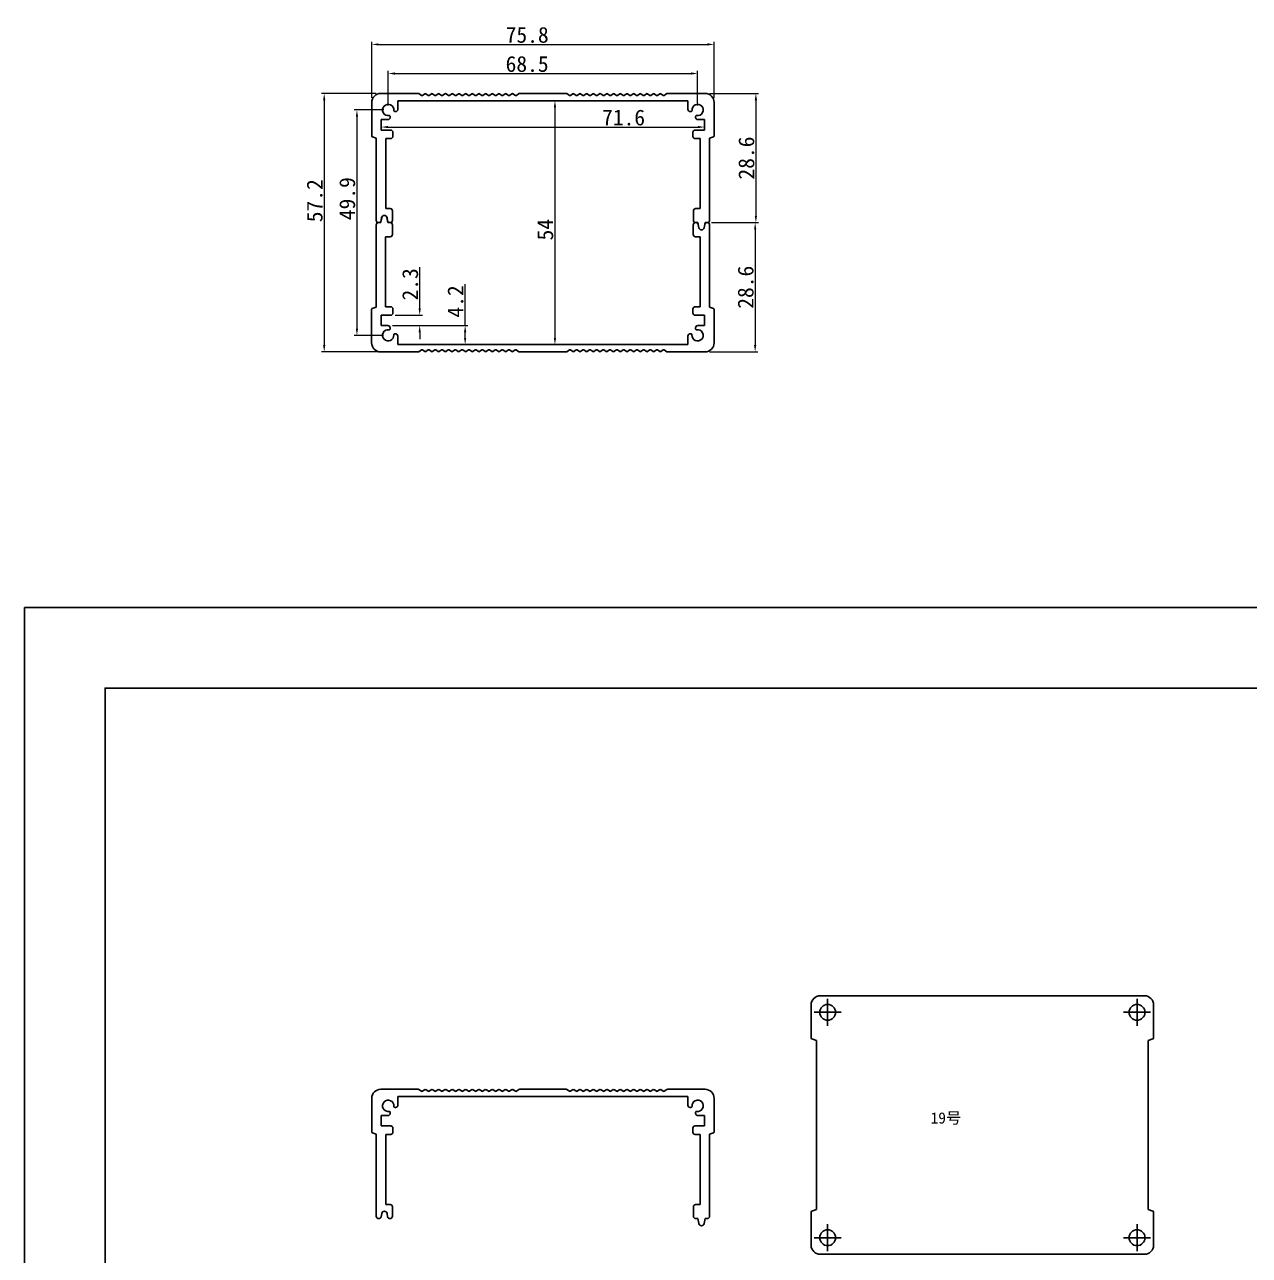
# Model space of a CAD drawing. Header units: millimetres. Extents: x 1367 to 2763, y -1119 to 322.
# Drawn here: x 1366.5 to 1637.6, y 35.7 to 308.1 of the extents above; entities that cross this region are included whole.
import ezdxf

# ---------------------------------------------------------------- set-up
doc = ezdxf.new("R2010")
doc.units = ezdxf.units.MM
doc.header["$PDMODE"] = 2
doc.header["$PDSIZE"] = 3
doc.layers.add('POINT', color=2, linetype='Continuous')
doc.layers.add('PROPRO', color=1, linetype='Continuous')
doc.dimstyles.new('ISO-25$0', dxfattribs={"dimtxt": 3.5, "dimasz": 1.5, "dimexe": 0.6, "dimexo": 1, "dimgap": 0.3, "dimtad": 1, "dimdsep": 46, "dimtxsty": 'Standard', "dimcen": 0, "dimaunit": 1, "dimadec": 0, "dimazin": 3, "dimtfac": 1, "dimtofl": 0, "dimtmove": 0, "dimatfit": 3, "dimfxl": 0, "dimlwd": 9, "dimlwe": 9, "dimarcsym": 0})

# ---------------------------------------------------------------- blocks, each defined once
blk = doc.blocks.new('*U3', base_point=(-0.27, 1331.768))
at = {"layer": 'POINT', "color": 2}
blk.add_point((-0.27, 1331.768), dxfattribs=at)
at = {"layer": 'PROPRO'}
blk.add_circle((-0.27, 1331.768), 1.75, dxfattribs=at)
blk = doc.blocks.new('*U4', base_point=(68.23, 1331.768))
at = {"layer": 'POINT', "color": 2}
blk.add_point((68.23, 1331.768), dxfattribs=at)
at = {"layer": 'PROPRO'}
blk.add_circle((68.23, 1331.768), 1.75, dxfattribs=at)
blk = doc.blocks.new('*U1', base_point=(-0.27, 1381.668))
at = {"layer": 'POINT', "color": 2}
blk.add_point((-0.27, 1381.668), dxfattribs=at)
at = {"layer": 'PROPRO'}
blk.add_circle((-0.27, 1381.668), 1.75, dxfattribs=at)
blk = doc.blocks.new('*U2', base_point=(68.23, 1381.668))
at = {"layer": 'POINT', "color": 2}
blk.add_point((68.23, 1381.668), dxfattribs=at)
at = {"layer": 'PROPRO'}
blk.add_circle((68.23, 1381.668), 1.75, dxfattribs=at)
blk = doc.blocks.new('*D19')
at = {"color": 0, "lineweight": 9}
for p, q in [((1444.35, 292.87), (1432.23, 292.87)), ((1432.83, 291.37), (1432.83, 237.17)), ((1448.5, 235.67), (1432.23, 235.67))]:
    blk.add_line(p, q, dxfattribs=at)
at = {"color": 0}
for points in [[(1432.58, 291.37), (1433.08, 291.37), (1432.83, 292.87)], [(1432.58, 237.17), (1433.08, 237.17), (1432.83, 235.67)]]:
    blk.add_solid(points, dxfattribs=at)
at = {"layer": 'Defpoints', "color": 0}
for p in [(1445.35, 292.87), (1432.83, 235.67), (1449.5, 235.67)]:
    blk.add_point(p, dxfattribs=at)
at = {"color": 0, "insert": (1430.74, 269.12), "char_height": 3.5, "attachment_point": 5, "rotation": 90}
blk.add_mtext('57.2', dxfattribs=at)
blk = doc.blocks.new('*D20')
at = {"color": 0, "lineweight": 9}
for p, q in [((1446, 289.22), (1439.48, 289.22)), ((1440.08, 287.72), (1440.08, 240.82)), ((1445.98, 239.32), (1439.48, 239.32))]:
    blk.add_line(p, q, dxfattribs=at)
at = {"color": 0}
for points in [[(1439.83, 287.72), (1440.33, 287.72), (1440.08, 289.22)], [(1439.83, 240.82), (1440.33, 240.82), (1440.08, 239.32)]]:
    blk.add_solid(points, dxfattribs=at)
at = {"layer": 'Defpoints', "color": 0}
for p in [(1447, 289.22), (1440.08, 239.32), (1446.98, 239.32)]:
    blk.add_point(p, dxfattribs=at)
at = {"color": 0, "insert": (1437.95, 269.58), "char_height": 3.5, "attachment_point": 5, "rotation": 90}
blk.add_mtext('49.9', dxfattribs=at)
blk = doc.blocks.new('*D21')
at = {"color": 0, "lineweight": 9}
for p, q in [((1443.35, 291.87), (1443.35, 304.32)), ((1444.85, 303.72), (1517.65, 303.72)), ((1519.15, 291.87), (1519.15, 304.32))]:
    blk.add_line(p, q, dxfattribs=at)
at = {"color": 0}
for points in [[(1444.85, 303.97), (1444.85, 303.47), (1443.35, 303.72)], [(1517.65, 303.97), (1517.65, 303.47), (1519.15, 303.72)]]:
    blk.add_solid(points, dxfattribs=at)
at = {"layer": 'Defpoints', "color": 0}
for p in [(1519.15, 303.72), (1443.35, 290.87), (1519.15, 290.87)]:
    blk.add_point(p, dxfattribs=at)
at = {"color": 0, "insert": (1477.76, 305.81), "char_height": 3.5, "attachment_point": 5}
blk.add_mtext('75.8', dxfattribs=at)
blk = doc.blocks.new('*D22')
at = {"color": 0, "lineweight": 9}
for p, q in [((1447, 290.22), (1447, 297.88)), ((1448.5, 297.28), (1514, 297.28)), ((1515.5, 290.22), (1515.5, 297.88))]:
    blk.add_line(p, q, dxfattribs=at)
at = {"color": 0}
for points in [[(1448.5, 297.53), (1448.5, 297.03), (1447, 297.28)], [(1514, 297.53), (1514, 297.03), (1515.5, 297.28)]]:
    blk.add_solid(points, dxfattribs=at)
at = {"layer": 'Defpoints', "color": 0}
for p in [(1515.5, 297.28), (1447, 289.22), (1515.5, 289.22)]:
    blk.add_point(p, dxfattribs=at)
at = {"color": 0, "insert": (1477.75, 299.37), "char_height": 3.5, "attachment_point": 5}
blk.add_mtext('68.5', dxfattribs=at)
blk = doc.blocks.new('*D23')
at = {"color": 0, "lineweight": 9}
for p, q in [((1482.25, 291.27), (1484.51, 291.27)), ((1483.91, 289.77), (1483.91, 238.77)), ((1482.23, 237.27), (1484.51, 237.27))]:
    blk.add_line(p, q, dxfattribs=at)
at = {"color": 0}
for points in [[(1483.66, 289.77), (1484.16, 289.77), (1483.91, 291.27)], [(1483.66, 238.77), (1484.16, 238.77), (1483.91, 237.27)]]:
    blk.add_solid(points, dxfattribs=at)
at = {"layer": 'Defpoints', "color": 0}
for p in [(1481.25, 291.27), (1481.23, 237.27), (1483.91, 237.27)]:
    blk.add_point(p, dxfattribs=at)
at = {"color": 0, "insert": (1481.79, 262.71), "char_height": 3.5, "attachment_point": 5, "rotation": 90}
blk.add_mtext('54', dxfattribs=at)
blk = doc.blocks.new('*D24')
at = {"color": 0, "lineweight": 9}
for p, q in [((1445.45, 284.92), (1445.45, 284.83)), ((1446.95, 285.43), (1515.55, 285.43)), ((1517.05, 284.92), (1517.05, 284.83))]:
    blk.add_line(p, q, dxfattribs=at)
at = {"color": 0}
for points in [[(1446.95, 285.68), (1446.95, 285.18), (1445.45, 285.43)], [(1515.55, 285.68), (1515.55, 285.18), (1517.05, 285.43)]]:
    blk.add_solid(points, dxfattribs=at)
at = {"layer": 'Defpoints', "color": 0}
for p in [(1445.45, 285.92), (1517.05, 285.92), (1517.05, 285.43)]:
    blk.add_point(p, dxfattribs=at)
at = {"color": 0, "insert": (1499.1, 287.52), "char_height": 3.5, "attachment_point": 5}
blk.add_mtext('71.6', dxfattribs=at)
blk = doc.blocks.new('*D25')
at = {"color": 0, "lineweight": 9}
for p, q in [((1453.97, 245.27), (1453.97, 254.44)), ((1448.53, 243.77), (1454.57, 243.77)), ((1447.93, 241.47), (1454.57, 241.47)), ((1453.97, 239.97), (1453.97, 238.47))]:
    blk.add_line(p, q, dxfattribs=at)
at = {"color": 0}
for points in [[(1453.72, 245.27), (1454.22, 245.27), (1453.97, 243.77)], [(1453.72, 239.97), (1454.22, 239.97), (1453.97, 241.47)]]:
    blk.add_solid(points, dxfattribs=at)
at = {"layer": 'Defpoints', "color": 0}
for p in [(1447.53, 243.77), (1446.93, 241.47), (1453.97, 241.47)]:
    blk.add_point(p, dxfattribs=at)
at = {"color": 0, "insert": (1451.88, 250.61), "char_height": 3.5, "attachment_point": 5, "rotation": 90}
blk.add_mtext('2.3', dxfattribs=at)
blk = doc.blocks.new('*D26')
at = {"color": 0, "lineweight": 9}
for p, q in [((1464.03, 241.47), (1464.03, 250.68)), ((1447.93, 241.47), (1464.63, 241.47)), ((1464.03, 238.77), (1464.03, 239.97)), ((1450.13, 237.27), (1464.63, 237.27))]:
    blk.add_line(p, q, dxfattribs=at)
at = {"color": 0}
for points in [[(1463.78, 239.97), (1464.28, 239.97), (1464.03, 241.47)], [(1463.78, 238.77), (1464.28, 238.77), (1464.03, 237.27)]]:
    blk.add_solid(points, dxfattribs=at)
at = {"layer": 'Defpoints', "color": 0}
for p in [(1446.93, 241.47), (1449.13, 237.27), (1464.03, 237.27)]:
    blk.add_point(p, dxfattribs=at)
at = {"color": 0, "insert": (1461.91, 246.83), "char_height": 3.5, "attachment_point": 5, "rotation": 90}
blk.add_mtext('4.2', dxfattribs=at)
blk = doc.blocks.new('*D27')
at = {"color": 0, "lineweight": 9}
for p, q in [((1518.15, 292.87), (1528.99, 292.87)), ((1528.39, 291.37), (1528.39, 265.77)), ((1518.65, 264.27), (1528.99, 264.27))]:
    blk.add_line(p, q, dxfattribs=at)
at = {"color": 0}
for points in [[(1528.14, 291.37), (1528.64, 291.37), (1528.39, 292.87)], [(1528.14, 265.77), (1528.64, 265.77), (1528.39, 264.27)]]:
    blk.add_solid(points, dxfattribs=at)
at = {"layer": 'Defpoints', "color": 0}
for p in [(1517.15, 292.87), (1517.65, 264.27), (1528.39, 264.27)]:
    blk.add_point(p, dxfattribs=at)
at = {"color": 0, "insert": (1526.3, 278.57), "char_height": 3.5, "attachment_point": 5, "rotation": 90}
blk.add_mtext('28.6', dxfattribs=at)
blk = doc.blocks.new('*D28')
at = {"color": 0, "lineweight": 9}
for p, q in [((1518.59, 264.27), (1528.83, 264.27)), ((1528.23, 262.77), (1528.23, 237.17)), ((1518.13, 235.67), (1528.83, 235.67))]:
    blk.add_line(p, q, dxfattribs=at)
at = {"color": 0}
for points in [[(1527.98, 262.77), (1528.48, 262.77), (1528.23, 264.27)], [(1527.98, 237.17), (1528.48, 237.17), (1528.23, 235.67)]]:
    blk.add_solid(points, dxfattribs=at)
at = {"layer": 'Defpoints', "color": 0}
for p in [(1517.59, 264.27), (1517.13, 235.67), (1528.23, 235.67)]:
    blk.add_point(p, dxfattribs=at)
at = {"color": 0, "insert": (1526.14, 249.97), "char_height": 3.5, "attachment_point": 5, "rotation": 90}
blk.add_mtext('28.6', dxfattribs=at)

msp = doc.modelspace()

# ---------------------------------------------------------------- linework, layer by layer
at = {"linetype": 'Continuous'}
for p, q in [((1445.351, 292.866), (1453.689, 292.866)), ((1454.38, 292.441), (1453.801, 292.832)), ((1455.122, 292.791), (1454.604, 292.441)), ((1455.863, 292.441), (1455.345, 292.791)), ((1456.605, 292.791), (1456.087, 292.441)), ((1457.346, 292.441), (1456.828, 292.791)), ((1458.088, 292.791), (1457.57, 292.441)), ((1458.829, 292.441), (1458.311, 292.791)), ((1459.571, 292.791), (1459.053, 292.441)), ((1460.312, 292.441), (1459.794, 292.791)), ((1461.054, 292.791), (1460.536, 292.441)), ((1461.795, 292.441), (1461.277, 292.791)), ((1462.537, 292.791), (1462.019, 292.441)), ((1463.278, 292.441), (1462.76, 292.791)), ((1464.02, 292.791), (1463.502, 292.441)), ((1464.761, 292.441), (1464.243, 292.791)), ((1465.503, 292.791), (1464.985, 292.441)), ((1466.244, 292.441), (1465.726, 292.791)), ((1466.986, 292.791), (1466.468, 292.441)), ((1467.727, 292.441), (1467.209, 292.791)), ((1468.469, 292.791), (1467.951, 292.441)), ((1469.21, 292.441), (1468.692, 292.791)), ((1469.952, 292.791), (1469.434, 292.441)), ((1470.693, 292.441), (1470.175, 292.791)), ((1471.435, 292.791), (1470.917, 292.441)), ((1472.176, 292.441), (1471.658, 292.791)), ((1472.918, 292.791), (1472.4, 292.441)), ((1473.659, 292.441), (1473.141, 292.791)), ((1474.401, 292.791), (1473.883, 292.441)), ((1475.142, 292.441), (1474.624, 292.791)), ((1475.945, 292.832), (1475.366, 292.441)), ((1476.057, 292.866), (1486.444, 292.866)), ((1486.556, 292.832), (1487.135, 292.441)), ((1487.359, 292.441), (1487.877, 292.791)), ((1488.1, 292.791), (1488.618, 292.441)), ((1488.842, 292.441), (1489.36, 292.791)), ((1489.583, 292.791), (1490.101, 292.441)), ((1490.325, 292.441), (1490.843, 292.791)), ((1491.066, 292.791), (1491.584, 292.441)), ((1491.808, 292.441), (1492.326, 292.791)), ((1492.549, 292.791), (1493.067, 292.441)), ((1493.291, 292.441), (1493.809, 292.791)), ((1494.032, 292.791), (1494.55, 292.441)), ((1494.774, 292.441), (1495.292, 292.791)), ((1495.515, 292.791), (1496.033, 292.441)), ((1496.257, 292.441), (1496.775, 292.791)), ((1496.998, 292.791), (1497.516, 292.441)), ((1497.74, 292.441), (1498.258, 292.791)), ((1498.481, 292.791), (1498.999, 292.441)), ((1499.223, 292.441), (1499.741, 292.791)), ((1499.964, 292.791), (1500.482, 292.441)), ((1500.706, 292.441), (1501.224, 292.791)), ((1501.447, 292.791), (1501.965, 292.441)), ((1502.189, 292.441), (1502.707, 292.791)), ((1502.93, 292.791), (1503.448, 292.441)), ((1503.672, 292.441), (1504.19, 292.791)), ((1504.413, 292.791), (1504.931, 292.441)), ((1505.155, 292.441), (1505.673, 292.791)), ((1505.896, 292.791), (1506.414, 292.441)), ((1506.638, 292.441), (1507.156, 292.791)), ((1507.379, 292.791), (1507.897, 292.441)), ((1508.121, 292.441), (1508.7, 292.832)), ((1508.812, 292.866), (1517.151, 292.866)), ((1443.351, 283.436), (1443.351, 290.866)), ((1448.651, 288.866), (1448.443, 288.866)), ((1449.151, 291.266), (1449.151, 289.366)), ((1513.351, 291.266), (1449.151, 291.266)), ((1513.351, 289.366), (1513.351, 291.266)), ((1514.058, 288.866), (1513.851, 288.866)), ((1519.151, 290.866), (1519.151, 283.436)), ((1445.451, 287.066), (1445.451, 284.766)), ((1446.951, 287.066), (1445.451, 287.066)), ((1447.451, 287.788), (1447.451, 287.566)), ((1515.051, 287.566), (1515.051, 287.788)), ((1517.051, 287.066), (1515.551, 287.066)), ((1517.051, 284.766), (1517.051, 287.066)), ((1445.451, 284.766), (1447.551, 284.766)), ((1448.051, 284.266), (1448.051, 283.366)), ((1514.451, 283.366), (1514.451, 284.266)), ((1514.951, 284.766), (1517.051, 284.766)), ((1444.351, 282.966), (1443.489, 283.246)), ((1444.351, 264.766), (1444.351, 282.966)), ((1446.451, 282.866), (1446.451, 267.366)), ((1447.551, 282.866), (1446.451, 282.866)), ((1516.051, 282.866), (1514.951, 282.866)), ((1516.051, 267.366), (1516.051, 282.866)), ((1519.012, 283.246), (1518.151, 282.966)), ((1518.151, 282.966), (1518.151, 264.766)), ((1446.451, 267.366), (1447.451, 267.366)), ((1515.051, 267.366), (1516.051, 267.366)), ((1444.833, 264.266), (1445.333, 264.266)), ((1444.936, 264.266), (1444.851, 264.266)), ((1445.541, 265.375), (1445.333, 264.266)), ((1445.427, 264.674), (1445.558, 265.375)), ((1446.933, 264.266), (1446.725, 265.375)), ((1446.743, 265.375), (1446.874, 264.674)), ((1446.933, 264.266), (1447.433, 264.266)), ((1447.451, 264.266), (1447.366, 264.266)), ((1447.951, 266.866), (1447.951, 264.766)), ((1514.551, 264.766), (1514.551, 266.866)), ((1515.033, 264.266), (1515.118, 264.266)), ((1515.551, 264.266), (1515.051, 264.266)), ((1515.551, 264.266), (1515.758, 263.157)), ((1516.943, 263.157), (1517.151, 264.266)), ((1517.651, 264.266), (1517.151, 264.266)), ((1517.548, 264.266), (1517.633, 264.266)), ((1444.333, 245.566), (1444.333, 263.766)), ((1447.933, 263.766), (1447.933, 261.666)), ((1514.533, 261.666), (1514.533, 263.766)), ((1515.741, 263.157), (1515.609, 263.858)), ((1517.057, 263.858), (1516.925, 263.157)), ((1518.133, 263.766), (1518.133, 245.566)), ((1446.433, 261.166), (1446.433, 245.666)), ((1447.433, 261.166), (1446.433, 261.166)), ((1516.033, 261.166), (1515.033, 261.166)), ((1516.033, 245.666), (1516.033, 261.166)), ((1443.471, 245.286), (1444.333, 245.566)), ((1446.433, 245.666), (1447.533, 245.666)), ((1514.933, 245.666), (1516.033, 245.666)), ((1518.133, 245.566), (1518.995, 245.286)), ((1443.333, 237.666), (1443.333, 245.096)), ((1445.433, 243.766), (1445.433, 241.466)), ((1447.533, 243.766), (1445.433, 243.766)), ((1448.033, 245.166), (1448.033, 244.266)), ((1514.433, 244.266), (1514.433, 245.166)), ((1517.033, 243.766), (1514.933, 243.766)), ((1517.033, 241.466), (1517.033, 243.766)), ((1519.133, 245.096), (1519.133, 237.666)), ((1445.433, 241.466), (1446.933, 241.466)), ((1447.433, 240.966), (1447.433, 240.744)), ((1515.033, 240.744), (1515.033, 240.966)), ((1515.533, 241.466), (1517.033, 241.466)), ((1448.425, 239.666), (1448.633, 239.666)), ((1449.133, 239.166), (1449.133, 237.266)), ((1449.133, 237.266), (1513.333, 237.266)), ((1513.333, 237.266), (1513.333, 239.166)), ((1513.833, 239.666), (1514.041, 239.666)), ((1453.672, 235.666), (1445.333, 235.666)), ((1454.363, 236.091), (1453.784, 235.7)), ((1455.104, 235.741), (1454.586, 236.091)), ((1455.846, 236.091), (1455.328, 235.741)), ((1456.587, 235.741), (1456.069, 236.091)), ((1457.329, 236.091), (1456.811, 235.741)), ((1458.07, 235.741), (1457.552, 236.091)), ((1458.812, 236.091), (1458.294, 235.741)), ((1459.553, 235.741), (1459.035, 236.091)), ((1460.295, 236.091), (1459.777, 235.741)), ((1461.036, 235.741), (1460.518, 236.091)), ((1461.778, 236.091), (1461.26, 235.741)), ((1462.519, 235.741), (1462.001, 236.091)), ((1463.261, 236.091), (1462.743, 235.741)), ((1464.002, 235.741), (1463.484, 236.091)), ((1464.744, 236.091), (1464.226, 235.741)), ((1465.485, 235.741), (1464.967, 236.091)), ((1466.227, 236.091), (1465.709, 235.741)), ((1466.968, 235.741), (1466.45, 236.091)), ((1467.71, 236.091), (1467.192, 235.741)), ((1468.451, 235.741), (1467.933, 236.091)), ((1469.193, 236.091), (1468.675, 235.741)), ((1469.934, 235.741), (1469.416, 236.091)), ((1470.676, 236.091), (1470.158, 235.741)), ((1471.417, 235.741), (1470.899, 236.091)), ((1472.159, 236.091), (1471.641, 235.741)), ((1472.9, 235.741), (1472.382, 236.091)), ((1473.642, 236.091), (1473.124, 235.741)), ((1474.383, 235.741), (1473.865, 236.091)), ((1475.125, 236.091), (1474.607, 235.741)), ((1475.927, 235.7), (1475.348, 236.091)), ((1486.427, 235.666), (1476.039, 235.666)), ((1486.539, 235.7), (1487.118, 236.091)), ((1487.341, 236.091), (1487.859, 235.741)), ((1488.083, 235.741), (1488.601, 236.091)), ((1488.824, 236.091), (1489.342, 235.741)), ((1489.566, 235.741), (1490.084, 236.091)), ((1490.307, 236.091), (1490.825, 235.741)), ((1491.049, 235.741), (1491.567, 236.091)), ((1491.79, 236.091), (1492.308, 235.741)), ((1492.532, 235.741), (1493.05, 236.091)), ((1493.273, 236.091), (1493.791, 235.741)), ((1494.015, 235.741), (1494.533, 236.091)), ((1494.756, 236.091), (1495.274, 235.741)), ((1495.498, 235.741), (1496.016, 236.091)), ((1496.239, 236.091), (1496.757, 235.741)), ((1496.981, 235.741), (1497.499, 236.091)), ((1497.722, 236.091), (1498.24, 235.741)), ((1498.464, 235.741), (1498.982, 236.091)), ((1499.205, 236.091), (1499.723, 235.741)), ((1499.947, 235.741), (1500.465, 236.091)), ((1500.688, 236.091), (1501.206, 235.741)), ((1501.43, 235.741), (1501.948, 236.091)), ((1502.171, 236.091), (1502.689, 235.741)), ((1502.913, 235.741), (1503.431, 236.091)), ((1503.654, 236.091), (1504.172, 235.741)), ((1504.396, 235.741), (1504.914, 236.091)), ((1505.137, 236.091), (1505.655, 235.741)), ((1505.879, 235.741), (1506.397, 236.091)), ((1506.62, 236.091), (1507.138, 235.741)), ((1507.362, 235.741), (1507.88, 236.091)), ((1508.103, 236.091), (1508.682, 235.7)), ((1517.133, 235.666), (1508.794, 235.666))]:
    msp.add_line(p, q, dxfattribs=at)
for p, q in [((1542.62, 93.129), (1614.42, 93.129)), ((1542.62, 93.129), (1614.42, 93.129)), ((1542.62, 93.129), (1614.42, 93.129)), ((1614.42, 93.129), (1606.295, 93.129)), ((1540.62, 83.773), (1540.62, 91.129)), ((1540.62, 91.129), (1540.62, 83.773)), ((1540.62, 91.129), (1540.62, 83.773)), ((1540.62, 83.773), (1540.62, 91.129)), ((1616.42, 91.129), (1616.42, 83.773)), ((1616.42, 83.773), (1616.42, 91.129)), ((1541.82, 83.229), (1540.757, 83.583)), ((1541.82, 83.229), (1540.757, 83.583)), ((1541.82, 83.229), (1540.757, 83.583)), ((1541.82, 83.229), (1540.757, 83.583)), ((1541.82, 53.329), (1541.82, 83.229)), ((1541.82, 78.129), (1541.82, 83.229)), ((1615.22, 83.229), (1616.283, 83.583)), ((1615.22, 83.229), (1616.283, 83.583)), ((1615.22, 83.229), (1615.22, 45.829)), ((1615.22, 78.129), (1615.22, 83.229)), ((1541.82, 53.329), (1541.82, 60.829)), ((1615.22, 53.329), (1615.22, 60.829)), ((1541.82, 53.329), (1541.82, 45.829)), ((1615.22, 53.329), (1615.22, 45.829)), ((1541.82, 50.929), (1541.82, 45.829)), ((1615.22, 50.929), (1615.22, 45.829)), ((1540.62, 37.929), (1540.62, 45.284)), ((1540.62, 45.284), (1540.62, 37.929)), ((1541.82, 45.829), (1540.757, 45.474)), ((1541.82, 45.829), (1540.757, 45.474)), ((1615.22, 45.829), (1616.283, 45.474)), ((1615.22, 45.829), (1616.283, 45.474)), ((1615.22, 45.829), (1616.283, 45.474)), ((1615.22, 45.829), (1616.283, 45.474)), ((1616.42, 45.284), (1616.42, 37.929)), ((1616.42, 37.929), (1616.42, 45.284)), ((1616.42, 37.929), (1616.42, 45.284)), ((1616.42, 45.284), (1616.42, 37.929)), ((1542.62, 35.929), (1614.42, 35.929)), ((1614.42, 35.929), (1606.295, 35.929)), ((1614.42, 35.929), (1606.295, 35.929))]:
    msp.add_line(p, q)
at = {"color": 3, "linetype": 'Continuous'}
for p, q in [((1445.351, 72.428), (1453.689, 72.428)), ((1454.38, 72.003), (1453.801, 72.394)), ((1455.122, 72.353), (1454.604, 72.003)), ((1455.863, 72.003), (1455.345, 72.353)), ((1456.605, 72.353), (1456.087, 72.003)), ((1457.346, 72.003), (1456.828, 72.353)), ((1458.088, 72.353), (1457.57, 72.003)), ((1458.829, 72.003), (1458.311, 72.353)), ((1459.571, 72.353), (1459.053, 72.003)), ((1460.312, 72.003), (1459.794, 72.353)), ((1461.054, 72.353), (1460.536, 72.003)), ((1461.795, 72.003), (1461.277, 72.353)), ((1462.537, 72.353), (1462.019, 72.003)), ((1463.278, 72.003), (1462.76, 72.353)), ((1464.02, 72.353), (1463.502, 72.003)), ((1464.761, 72.003), (1464.243, 72.353)), ((1465.503, 72.353), (1464.985, 72.003)), ((1466.244, 72.003), (1465.726, 72.353)), ((1466.986, 72.353), (1466.468, 72.003)), ((1467.727, 72.003), (1467.209, 72.353)), ((1468.469, 72.353), (1467.951, 72.003)), ((1469.21, 72.003), (1468.692, 72.353)), ((1469.952, 72.353), (1469.434, 72.003)), ((1470.693, 72.003), (1470.175, 72.353)), ((1471.435, 72.353), (1470.917, 72.003)), ((1472.176, 72.003), (1471.658, 72.353)), ((1472.918, 72.353), (1472.4, 72.003)), ((1473.659, 72.003), (1473.141, 72.353)), ((1474.401, 72.353), (1473.883, 72.003)), ((1475.142, 72.003), (1474.624, 72.353)), ((1475.945, 72.394), (1475.366, 72.003)), ((1476.057, 72.428), (1486.444, 72.428)), ((1486.556, 72.394), (1487.135, 72.003)), ((1487.359, 72.003), (1487.877, 72.353)), ((1488.1, 72.353), (1488.618, 72.003)), ((1488.842, 72.003), (1489.36, 72.353)), ((1489.583, 72.353), (1490.101, 72.003)), ((1490.325, 72.003), (1490.843, 72.353)), ((1491.066, 72.353), (1491.584, 72.003)), ((1491.808, 72.003), (1492.326, 72.353)), ((1492.549, 72.353), (1493.067, 72.003)), ((1493.291, 72.003), (1493.809, 72.353)), ((1494.032, 72.353), (1494.55, 72.003)), ((1494.774, 72.003), (1495.292, 72.353)), ((1495.515, 72.353), (1496.033, 72.003)), ((1496.257, 72.003), (1496.775, 72.353)), ((1496.998, 72.353), (1497.516, 72.003)), ((1497.74, 72.003), (1498.258, 72.353)), ((1498.481, 72.353), (1498.999, 72.003)), ((1499.223, 72.003), (1499.741, 72.353)), ((1499.964, 72.353), (1500.482, 72.003)), ((1500.706, 72.003), (1501.224, 72.353)), ((1501.447, 72.353), (1501.965, 72.003)), ((1502.189, 72.003), (1502.707, 72.353)), ((1502.93, 72.353), (1503.448, 72.003)), ((1503.672, 72.003), (1504.19, 72.353)), ((1504.413, 72.353), (1504.931, 72.003)), ((1505.155, 72.003), (1505.673, 72.353)), ((1505.896, 72.353), (1506.414, 72.003)), ((1506.638, 72.003), (1507.156, 72.353)), ((1507.379, 72.353), (1507.897, 72.003)), ((1508.121, 72.003), (1508.7, 72.394)), ((1508.812, 72.428), (1517.151, 72.428)), ((1443.351, 62.998), (1443.351, 70.428)), ((1448.651, 68.428), (1448.443, 68.428)), ((1449.151, 70.828), (1449.151, 68.928)), ((1513.351, 70.828), (1449.151, 70.828)), ((1513.351, 68.928), (1513.351, 70.828)), ((1514.058, 68.428), (1513.851, 68.428)), ((1519.151, 70.428), (1519.151, 62.998)), ((1445.451, 66.628), (1445.451, 64.328)), ((1446.951, 66.628), (1445.451, 66.628)), ((1447.451, 67.35), (1447.451, 67.128)), ((1515.051, 67.128), (1515.051, 67.35)), ((1517.051, 66.628), (1515.551, 66.628)), ((1517.051, 64.328), (1517.051, 66.628)), ((1444.351, 62.528), (1443.489, 62.808)), ((1445.451, 64.328), (1447.551, 64.328)), ((1448.051, 63.828), (1448.051, 62.928)), ((1514.451, 62.928), (1514.451, 63.828)), ((1514.951, 64.328), (1517.051, 64.328)), ((1519.012, 62.808), (1518.151, 62.528)), ((1444.351, 44.328), (1444.351, 62.528)), ((1446.451, 62.428), (1446.451, 46.928)), ((1447.551, 62.428), (1446.451, 62.428)), ((1516.051, 62.428), (1514.951, 62.428)), ((1516.051, 46.928), (1516.051, 62.428)), ((1518.151, 62.528), (1518.151, 44.328)), ((1446.451, 46.928), (1447.451, 46.928)), ((1447.951, 46.428), (1447.951, 44.328)), ((1514.551, 44.328), (1514.551, 46.428)), ((1515.051, 46.928), (1516.051, 46.928)), ((1444.936, 43.828), (1444.851, 43.828)), ((1445.427, 44.236), (1445.558, 44.937)), ((1446.743, 44.937), (1446.874, 44.236)), ((1447.451, 43.828), (1447.366, 43.828)), ((1515.551, 43.828), (1515.051, 43.828)), ((1515.551, 43.828), (1515.758, 42.72)), ((1516.943, 42.72), (1517.151, 43.828)), ((1517.651, 43.828), (1517.151, 43.828))]:
    msp.add_line(p, q, dxfattribs=at)
for points in [[(1895.767, -195.149), (1895.767, 179.071), (1366.513, 179.071), (1366.513, -195.149)], [(1384.333, -177.329), (1877.947, -177.329), (1877.947, 161.251), (1384.333, 161.251)]]:
    msp.add_lwpolyline(points, close=True)
for centre in [(1544.27, 89.479), (1612.77, 89.479), (1544.27, 39.579), (1612.77, 39.579)]:
    msp.add_circle(centre, 1.75)
at = {"linetype": 'Continuous'}
for centre, radius, start, end in [((1445.351, 290.866), 2, 90, 180), ((1453.689, 292.666), 0.2, 56.00786, 90), ((1454.492, 292.607), 0.2, 236.00786, 303.99214), ((1455.234, 292.625), 0.2, 56.00786, 123.99214), ((1455.975, 292.607), 0.2, 236.00786, 303.99214), ((1456.717, 292.625), 0.2, 56.00786, 123.99214), ((1457.458, 292.607), 0.2, 236.00786, 303.99214), ((1458.2, 292.625), 0.2, 56.00786, 123.99214), ((1458.941, 292.607), 0.2, 236.00786, 303.99214), ((1459.683, 292.625), 0.2, 56.00786, 123.99214), ((1460.424, 292.607), 0.2, 236.00786, 303.99214), ((1461.166, 292.625), 0.2, 56.00786, 123.99214), ((1461.907, 292.607), 0.2, 236.00786, 303.99214), ((1462.649, 292.625), 0.2, 56.00786, 123.99214), ((1463.39, 292.607), 0.2, 236.00786, 303.99214), ((1464.132, 292.625), 0.2, 56.00786, 123.99214), ((1464.873, 292.607), 0.2, 236.00786, 303.99214), ((1465.615, 292.625), 0.2, 56.00786, 123.99214), ((1466.356, 292.607), 0.2, 236.00786, 303.99214), ((1467.098, 292.625), 0.2, 56.00786, 123.99214), ((1467.839, 292.607), 0.2, 236.00786, 303.99214), ((1468.581, 292.625), 0.2, 56.00786, 123.99214), ((1469.322, 292.607), 0.2, 236.00786, 303.99214), ((1470.064, 292.625), 0.2, 56.00786, 123.99214), ((1470.805, 292.607), 0.2, 236.00786, 303.99214), ((1471.547, 292.625), 0.2, 56.00786, 123.99214), ((1472.288, 292.607), 0.2, 236.00786, 303.99214), ((1473.03, 292.625), 0.2, 56.00786, 123.99214), ((1473.771, 292.607), 0.2, 236.00786, 303.99214), ((1474.513, 292.625), 0.2, 56.00786, 123.99214), ((1475.254, 292.607), 0.2, 236.00786, 303.99214), ((1476.057, 292.666), 0.2, 90, 123.99214), ((1486.444, 292.666), 0.2, 56.00786, 90), ((1487.247, 292.607), 0.2, 236.00786, 303.99214), ((1487.989, 292.625), 0.2, 56.00786, 123.99214), ((1488.73, 292.607), 0.2, 236.00786, 303.99214), ((1489.472, 292.625), 0.2, 56.00786, 123.99214), ((1490.213, 292.607), 0.2, 236.00786, 303.99214), ((1490.955, 292.625), 0.2, 56.00786, 123.99214), ((1491.696, 292.607), 0.2, 236.00786, 303.99214), ((1492.438, 292.625), 0.2, 56.00786, 123.99214), ((1493.179, 292.607), 0.2, 236.00786, 303.99214), ((1493.921, 292.625), 0.2, 56.00786, 123.99214), ((1494.662, 292.607), 0.2, 236.00786, 303.99214), ((1495.404, 292.625), 0.2, 56.00786, 123.99214), ((1496.145, 292.607), 0.2, 236.00786, 303.99214), ((1496.887, 292.625), 0.2, 56.00786, 123.99214), ((1497.628, 292.607), 0.2, 236.00786, 303.99214), ((1498.37, 292.625), 0.2, 56.00786, 123.99214), ((1499.111, 292.607), 0.2, 236.00786, 303.99214), ((1499.853, 292.625), 0.2, 56.00786, 123.99214), ((1500.594, 292.607), 0.2, 236.00786, 303.99214), ((1501.336, 292.625), 0.2, 56.00786, 123.99214), ((1502.077, 292.607), 0.2, 236.00786, 303.99214), ((1502.819, 292.625), 0.2, 56.00786, 123.99214), ((1503.56, 292.607), 0.2, 236.00786, 303.99214), ((1504.302, 292.625), 0.2, 56.00786, 123.99214), ((1505.043, 292.607), 0.2, 236.00786, 303.99214), ((1505.785, 292.625), 0.2, 56.00786, 123.99214), ((1506.526, 292.607), 0.2, 236.00786, 303.99214), ((1507.268, 292.625), 0.2, 56.00786, 123.99214), ((1508.009, 292.607), 0.2, 236.00786, 303.99214), ((1508.812, 292.666), 0.2, 90, 123.99214), ((1517.151, 290.866), 2, 0, 90), ((1447.001, 289.216), 1.25, 354.06223, 279.92819), ((1448.443, 289.066), 0.2, 174.06223, 270), ((1448.651, 289.366), 0.5, 270, 0), ((1513.851, 289.366), 0.5, 180, 270), ((1514.058, 289.066), 0.2, 270, 5.93777), ((1515.501, 289.216), 1.25, 260.07181, 185.93777), ((1446.951, 287.566), 0.5, 270, 0), ((1447.251, 287.788), 0.2, 0, 99.92819), ((1515.251, 287.788), 0.2, 80.07181, 180), ((1515.551, 287.566), 0.5, 180, 270), ((1443.551, 283.436), 0.2, 180, 252), ((1447.551, 284.266), 0.5, 0, 90), ((1447.551, 283.366), 0.5, 270, 0), ((1514.951, 284.266), 0.5, 90, 180), ((1514.951, 283.366), 0.5, 180, 270), ((1518.951, 283.436), 0.2, 288, 0), ((1447.451, 266.866), 0.5, 0, 90), ((1515.051, 266.866), 0.5, 90, 180), ((1444.833, 263.766), 0.5, 90, 180), ((1444.851, 264.766), 0.5, 180, 270), ((1444.936, 264.766), 0.5, 270, 349.38034), ((1446.133, 265.264), 0.602, 10.61966, 169.38034), ((1446.151, 265.264), 0.602, 10.61966, 169.38034), ((1447.366, 264.766), 0.5, 190.61966, 270), ((1447.433, 263.766), 0.5, 0, 90), ((1447.451, 264.766), 0.5, 270, 0), ((1515.033, 263.766), 0.5, 90, 180), ((1515.051, 264.766), 0.5, 180, 270), ((1515.118, 263.766), 0.5, 10.61966, 90), ((1517.548, 263.766), 0.5, 90, 169.38034), ((1517.633, 263.766), 0.5, 0, 90), ((1517.651, 264.766), 0.5, 270, 0), ((1447.433, 261.666), 0.5, 270, 0), ((1515.033, 261.666), 0.5, 180, 270), ((1516.333, 263.268), 0.602, 190.61966, 349.38034), ((1516.351, 263.268), 0.602, 190.61966, 349.38034), ((1443.533, 245.096), 0.2, 108, 180), ((1447.533, 245.166), 0.5, 0, 90), ((1514.933, 245.166), 0.5, 90, 180), ((1518.933, 245.096), 0.2, 0, 72), ((1447.533, 244.266), 0.5, 270, 0), ((1514.933, 244.266), 0.5, 180, 270), ((1446.983, 239.316), 1.25, 80.07181, 5.93777), ((1446.933, 240.966), 0.5, 0, 90), ((1447.233, 240.744), 0.2, 260.07181, 0), ((1515.483, 239.316), 1.25, 174.06223, 99.92819), ((1515.533, 240.966), 0.5, 90, 180), ((1515.233, 240.744), 0.2, 180, 279.92819), ((1445.333, 237.666), 2, 180, 270), ((1448.425, 239.466), 0.2, 90, 185.93777), ((1448.633, 239.166), 0.5, 0, 90), ((1513.833, 239.166), 0.5, 90, 180), ((1514.041, 239.466), 0.2, 354.06223, 90), ((1517.133, 237.666), 2, 270, 0), ((1453.672, 235.866), 0.2, 270, 303.99214), ((1454.474, 235.925), 0.2, 56.00786, 123.99214), ((1455.216, 235.907), 0.2, 236.00786, 303.99214), ((1455.957, 235.925), 0.2, 56.00786, 123.99214), ((1456.699, 235.907), 0.2, 236.00786, 303.99214), ((1457.44, 235.925), 0.2, 56.00786, 123.99214), ((1458.182, 235.907), 0.2, 236.00786, 303.99214), ((1458.923, 235.925), 0.2, 56.00786, 123.99214), ((1459.665, 235.907), 0.2, 236.00786, 303.99214), ((1460.406, 235.925), 0.2, 56.00786, 123.99214), ((1461.148, 235.907), 0.2, 236.00786, 303.99214), ((1461.889, 235.925), 0.2, 56.00786, 123.99214), ((1462.631, 235.907), 0.2, 236.00786, 303.99214), ((1463.372, 235.925), 0.2, 56.00786, 123.99214), ((1464.114, 235.907), 0.2, 236.00786, 303.99214), ((1464.855, 235.925), 0.2, 56.00786, 123.99214), ((1465.597, 235.907), 0.2, 236.00786, 303.99214), ((1466.338, 235.925), 0.2, 56.00786, 123.99214), ((1467.08, 235.907), 0.2, 236.00786, 303.99214), ((1467.821, 235.925), 0.2, 56.00786, 123.99214), ((1468.563, 235.907), 0.2, 236.00786, 303.99214), ((1469.304, 235.925), 0.2, 56.00786, 123.99214), ((1470.046, 235.907), 0.2, 236.00786, 303.99214), ((1470.787, 235.925), 0.2, 56.00786, 123.99214), ((1471.529, 235.907), 0.2, 236.00786, 303.99214), ((1472.27, 235.925), 0.2, 56.00786, 123.99214), ((1473.012, 235.907), 0.2, 236.00786, 303.99214), ((1473.753, 235.925), 0.2, 56.00786, 123.99214), ((1474.495, 235.907), 0.2, 236.00786, 303.99214), ((1475.236, 235.925), 0.2, 56.00786, 123.99214), ((1476.039, 235.866), 0.2, 236.00786, 270), ((1486.427, 235.866), 0.2, 270, 303.99214), ((1487.229, 235.925), 0.2, 56.00786, 123.99214), ((1487.971, 235.907), 0.2, 236.00786, 303.99214), ((1488.712, 235.925), 0.2, 56.00786, 123.99214), ((1489.454, 235.907), 0.2, 236.00786, 303.99214), ((1490.195, 235.925), 0.2, 56.00786, 123.99214), ((1490.937, 235.907), 0.2, 236.00786, 303.99214), ((1491.678, 235.925), 0.2, 56.00786, 123.99214), ((1492.42, 235.907), 0.2, 236.00786, 303.99214), ((1493.161, 235.925), 0.2, 56.00786, 123.99214), ((1493.903, 235.907), 0.2, 236.00786, 303.99214), ((1494.644, 235.925), 0.2, 56.00786, 123.99214), ((1495.386, 235.907), 0.2, 236.00786, 303.99214), ((1496.127, 235.925), 0.2, 56.00786, 123.99214), ((1496.869, 235.907), 0.2, 236.00786, 303.99214), ((1497.61, 235.925), 0.2, 56.00786, 123.99214), ((1498.352, 235.907), 0.2, 236.00786, 303.99214), ((1499.093, 235.925), 0.2, 56.00786, 123.99214), ((1499.835, 235.907), 0.2, 236.00786, 303.99214), ((1500.576, 235.925), 0.2, 56.00786, 123.99214), ((1501.318, 235.907), 0.2, 236.00786, 303.99214), ((1502.059, 235.925), 0.2, 56.00786, 123.99214), ((1502.801, 235.907), 0.2, 236.00786, 303.99214), ((1503.542, 235.925), 0.2, 56.00786, 123.99214), ((1504.284, 235.907), 0.2, 236.00786, 303.99214), ((1505.025, 235.925), 0.2, 56.00786, 123.99214), ((1505.767, 235.907), 0.2, 236.00786, 303.99214), ((1506.508, 235.925), 0.2, 56.00786, 123.99214), ((1507.25, 235.907), 0.2, 236.00786, 303.99214), ((1507.991, 235.925), 0.2, 56.00786, 123.99214), ((1508.794, 235.866), 0.2, 236.00786, 270)]:
    msp.add_arc(centre, radius, start, end, dxfattribs=at)
for centre, radius, start, end in [((1542.62, 91.129), 2, 90, 180), ((1542.62, 91.129), 2, 90, 180), ((1542.62, 91.129), 2, 90, 180), ((1542.62, 91.129), 2, 90, 180), ((1606.295, 93.029), 0.1, 90, 118.07249), ((1614.42, 91.129), 2, 0, 90), ((1614.42, 91.129), 2, 0, 90), ((1540.82, 83.773), 0.2, 180, 251.56505), ((1540.82, 83.773), 0.2, 180, 251.56505), ((1616.22, 83.773), 0.2, 288.43495, 0), ((1540.82, 45.284), 0.2, 108.43495, 180), ((1616.22, 45.284), 0.2, 0, 71.56505), ((1616.22, 45.284), 0.2, 0, 71.56505), ((1542.62, 37.929), 2, 180, 270), ((1542.62, 37.929), 2, 180, 270), ((1606.295, 36.029), 0.1, 241.92751, 270), ((1614.42, 37.929), 2, 270, 0), ((1614.42, 37.929), 2, 270, 0), ((1614.42, 37.929), 2, 270, 0), ((1614.42, 37.929), 2, 270, 0)]:
    msp.add_arc(centre, radius, start, end)
at = {"color": 3, "linetype": 'Continuous'}
for centre, radius, start, end in [((1445.351, 70.428), 2, 90, 180), ((1453.689, 72.228), 0.2, 56.00786, 90), ((1454.492, 72.169), 0.2, 236.00786, 303.99214), ((1455.234, 72.187), 0.2, 56.00786, 123.99214), ((1455.975, 72.169), 0.2, 236.00786, 303.99214), ((1456.717, 72.187), 0.2, 56.00786, 123.99214), ((1457.458, 72.169), 0.2, 236.00786, 303.99214), ((1458.2, 72.187), 0.2, 56.00786, 123.99214), ((1458.941, 72.169), 0.2, 236.00786, 303.99214), ((1459.683, 72.187), 0.2, 56.00786, 123.99214), ((1460.424, 72.169), 0.2, 236.00786, 303.99214), ((1461.166, 72.187), 0.2, 56.00786, 123.99214), ((1461.907, 72.169), 0.2, 236.00786, 303.99214), ((1462.649, 72.187), 0.2, 56.00786, 123.99214), ((1463.39, 72.169), 0.2, 236.00786, 303.99214), ((1464.132, 72.187), 0.2, 56.00786, 123.99214), ((1464.873, 72.169), 0.2, 236.00786, 303.99214), ((1465.615, 72.187), 0.2, 56.00786, 123.99214), ((1466.356, 72.169), 0.2, 236.00786, 303.99214), ((1467.098, 72.187), 0.2, 56.00786, 123.99214), ((1467.839, 72.169), 0.2, 236.00786, 303.99214), ((1468.581, 72.187), 0.2, 56.00786, 123.99214), ((1469.322, 72.169), 0.2, 236.00786, 303.99214), ((1470.064, 72.187), 0.2, 56.00786, 123.99214), ((1470.805, 72.169), 0.2, 236.00786, 303.99214), ((1471.547, 72.187), 0.2, 56.00786, 123.99214), ((1472.288, 72.169), 0.2, 236.00786, 303.99214), ((1473.03, 72.187), 0.2, 56.00786, 123.99214), ((1473.771, 72.169), 0.2, 236.00786, 303.99214), ((1474.513, 72.187), 0.2, 56.00786, 123.99214), ((1475.254, 72.169), 0.2, 236.00786, 303.99214), ((1476.057, 72.228), 0.2, 90, 123.99214), ((1486.444, 72.228), 0.2, 56.00786, 90), ((1487.247, 72.169), 0.2, 236.00786, 303.99214), ((1487.989, 72.187), 0.2, 56.00786, 123.99214), ((1488.73, 72.169), 0.2, 236.00786, 303.99214), ((1489.472, 72.187), 0.2, 56.00786, 123.99214), ((1490.213, 72.169), 0.2, 236.00786, 303.99214), ((1490.955, 72.187), 0.2, 56.00786, 123.99214), ((1491.696, 72.169), 0.2, 236.00786, 303.99214), ((1492.438, 72.187), 0.2, 56.00786, 123.99214), ((1493.179, 72.169), 0.2, 236.00786, 303.99214), ((1493.921, 72.187), 0.2, 56.00786, 123.99214), ((1494.662, 72.169), 0.2, 236.00786, 303.99214), ((1495.404, 72.187), 0.2, 56.00786, 123.99214), ((1496.145, 72.169), 0.2, 236.00786, 303.99214), ((1496.887, 72.187), 0.2, 56.00786, 123.99214), ((1497.628, 72.169), 0.2, 236.00786, 303.99214), ((1498.37, 72.187), 0.2, 56.00786, 123.99214), ((1499.111, 72.169), 0.2, 236.00786, 303.99214), ((1499.853, 72.187), 0.2, 56.00786, 123.99214), ((1500.594, 72.169), 0.2, 236.00786, 303.99214), ((1501.336, 72.187), 0.2, 56.00786, 123.99214), ((1502.077, 72.169), 0.2, 236.00786, 303.99214), ((1502.819, 72.187), 0.2, 56.00786, 123.99214), ((1503.56, 72.169), 0.2, 236.00786, 303.99214), ((1504.302, 72.187), 0.2, 56.00786, 123.99214), ((1505.043, 72.169), 0.2, 236.00786, 303.99214), ((1505.785, 72.187), 0.2, 56.00786, 123.99214), ((1506.526, 72.169), 0.2, 236.00786, 303.99214), ((1507.268, 72.187), 0.2, 56.00786, 123.99214), ((1508.009, 72.169), 0.2, 236.00786, 303.99214), ((1508.812, 72.228), 0.2, 90, 123.99214), ((1517.151, 70.428), 2, 0, 90), ((1447.001, 68.778), 1.25, 354.06223, 279.92819), ((1448.443, 68.628), 0.2, 174.06223, 270), ((1448.651, 68.928), 0.5, 270, 0), ((1513.851, 68.928), 0.5, 180, 270), ((1514.058, 68.628), 0.2, 270, 5.93777), ((1515.501, 68.778), 1.25, 260.07181, 185.93777), ((1446.951, 67.128), 0.5, 270, 0), ((1447.251, 67.35), 0.2, 0, 99.92819), ((1515.251, 67.35), 0.2, 80.07181, 180), ((1515.551, 67.128), 0.5, 180, 270), ((1443.551, 62.998), 0.2, 180, 252), ((1447.551, 63.828), 0.5, 0, 90), ((1447.551, 62.928), 0.5, 270, 0), ((1514.951, 63.828), 0.5, 90, 180), ((1514.951, 62.928), 0.5, 180, 270), ((1518.951, 62.998), 0.2, 288, 0), ((1447.451, 46.428), 0.5, 0, 90), ((1515.051, 46.428), 0.5, 90, 180), ((1444.851, 44.328), 0.5, 180, 270), ((1444.936, 44.328), 0.5, 270, 349.38034), ((1446.151, 44.826), 0.602, 10.61966, 169.38034), ((1447.366, 44.328), 0.5, 190.61966, 270), ((1447.451, 44.328), 0.5, 270, 0), ((1515.051, 44.328), 0.5, 180, 270), ((1517.651, 44.328), 0.5, 270, 0), ((1516.351, 42.831), 0.602, 190.61966, 349.38034)]:
    msp.add_arc(centre, radius, start, end, dxfattribs=at)

# ---------------------------------------------------------------- block references
at = {"layer": 'PROPRO'}
for name, p in [('*U1', (1544.27, 89.478)), ('*U2', (1612.77, 89.478)), ('*U3', (1544.27, 39.578)), ('*U4', (1612.77, 39.578))]:
    msp.add_blockref(name, p, dxfattribs=at)

# ---------------------------------------------------------------- texts
at = {"color": 3, "insert": (1567.067, 67.345), "char_height": 2.5, "width": 36.76546, "attachment_point": 1}
msp.add_mtext('19{\\fSimSun|b0|i0|c134|p2;号}', dxfattribs=at)

# ---------------------------------------------------------------- dimensions: what is measured, and where the dimension line sits
for base, p1, p2, picture, middle in [((1519.151, 303.721), (1443.351, 290.866), (1519.151, 290.866), '*D21', (1477.763, 303.721)), ((1515.501, 297.282), (1447.001, 289.216), (1515.501, 289.216), '*D22', (1477.745, 297.282)), ((1517.051, 285.43), (1445.451, 285.916), (1517.051, 285.916), '*D24', (1499.104, 285.43))]:
    dim = msp.add_linear_dim(base=base, p1=p1, p2=p2, dimstyle='ISO-25$0')
    dim.commit()
    dim.dimension.update_dxf_attribs({"geometry": picture, "text_midpoint": middle, "dimtype": 160})
for base, p1, p2, picture, middle in [((1432.829, 235.666), (1445.351, 292.866), (1449.502, 235.666), '*D19', (1432.829, 269.116)), ((1528.387, 264.266), (1517.151, 292.866), (1517.651, 264.266), '*D27', (1528.387, 278.566)), ((1440.077, 239.316), (1447.001, 289.216), (1446.983, 239.316), '*D20', (1440.077, 269.585)), ((1483.912, 237.266), (1481.251, 291.266), (1481.233, 237.266), '*D23', (1483.912, 262.713)), ((1528.227, 235.666), (1517.59, 264.266), (1517.133, 235.666), '*D28', (1528.227, 249.966)), ((1453.969, 241.466), (1447.533, 243.766), (1446.933, 241.466), '*D25', (1453.969, 250.605)), ((1464.035, 237.266), (1446.933, 241.466), (1449.133, 237.266), '*D26', (1464.035, 246.825))]:
    dim = msp.add_linear_dim(base=base, p1=p1, p2=p2, angle=90, dimstyle='ISO-25$0')
    dim.commit()
    dim.dimension.update_dxf_attribs({"geometry": picture, "text_midpoint": middle, "dimtype": 160})

doc.saveas('drawing.dxf')
